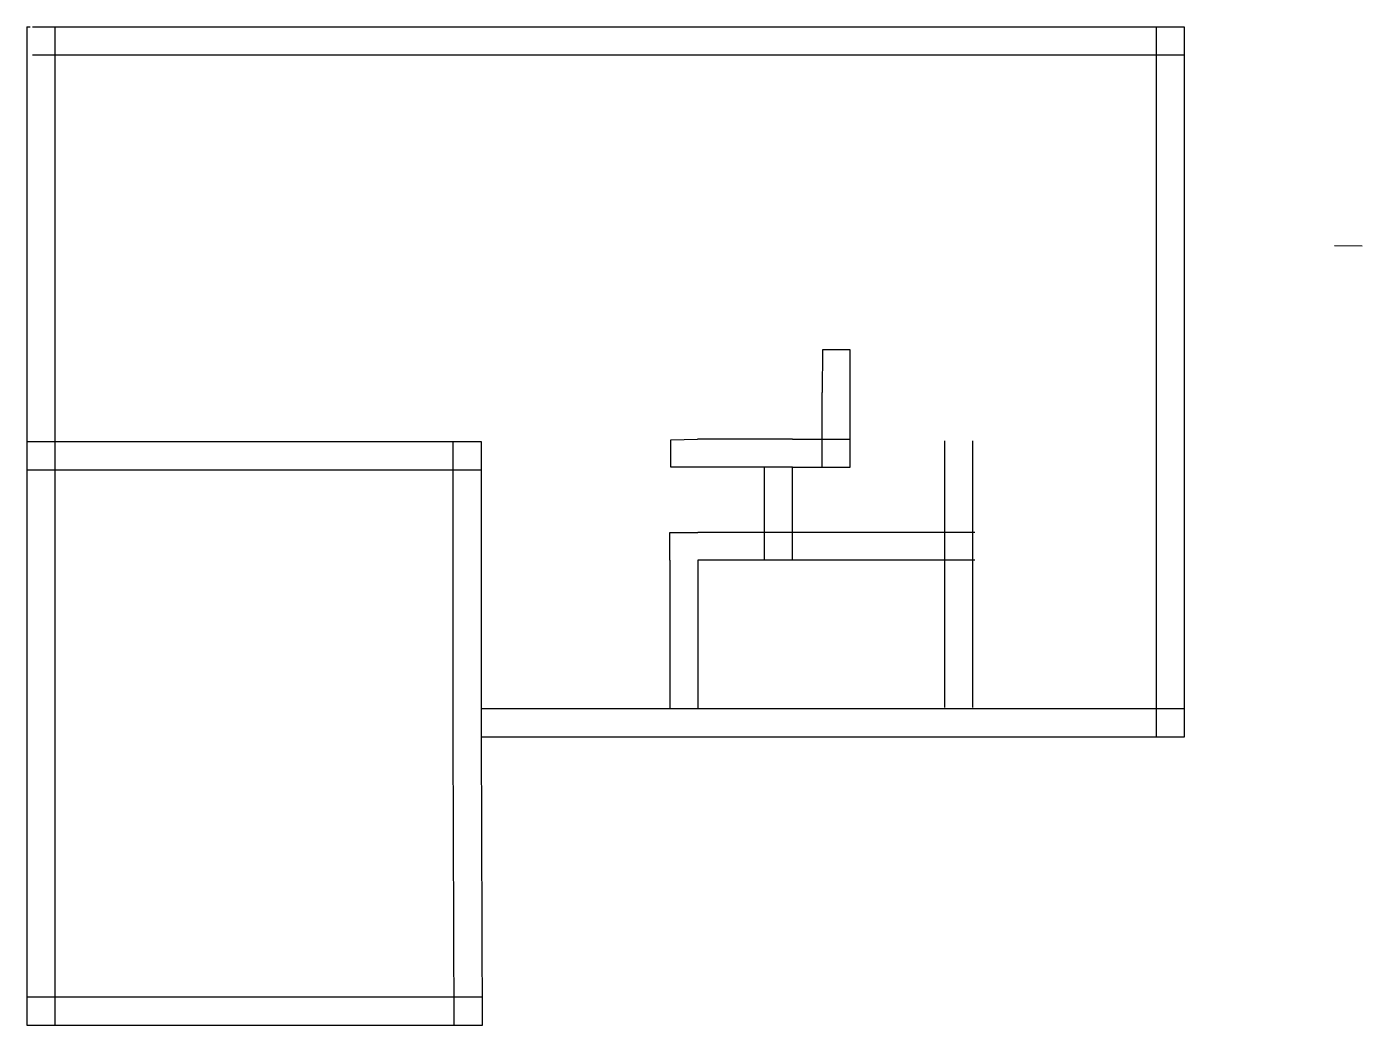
# Model space of a CAD drawing. Header units: inches. Extents: x 1 to 17879, y -3361 to 1909.
# Drawn here: x 13056 to 17879, y -3361 to 244 of the extents above; entities that cross this region are included whole.
import ezdxf

# ---------------------------------------------------------------- set-up
doc = ezdxf.new("R2010")
doc.units = ezdxf.units.IN
doc.header["$MEASUREMENT"] = 0
doc.linetypes.add('ACAD_ISO03W100', pattern=[30, 12, -18])

msp = doc.modelspace()

# ---------------------------------------------------------------- linework, layer by layer
at = {"color": 23, "linetype": 'ACAD_ISO03W100'}
msp.add_line((13056.4, 244.5), (13077.2, 244.5), dxfattribs=at)
at = {"color": 0}
for p, q in [((13056.4, 244.5), (13056.4, -3360.4)), ((13077.2, 244.5), (17236.2, 244.5)), ((13158.4, 244.5), (13158.4, -3360.4)), ((17134.1, 244.5), (17134.1, -2320.6)), ((17236.2, 244.5), (17236.2, -2320.6)), ((13077.2, 142.4), (17236.2, 142.4)), ((17778.6, -545.1), (17879, -546.7)), ((15930.3, -922.3), (15929, -1076.4)), ((16029.4, -922.3), (15930.3, -922.3)), ((16029.4, -1076.4), (16029.4, -922.3)), ((15929, -1345.4), (15929, -1076.4)), ((16029.4, -1345.4), (16029.4, -1076.4)), ((15381.7, -1246.5), (15478.6, -1245)), ((15381.7, -1345.4), (15381.7, -1246.5)), ((15821, -1245), (15478.6, -1245)), ((15821, -1245), (16029.4, -1245)), ((16371.9, -2213.2), (16371.9, -1250.2)), ((16472.3, -2213.2), (16472.3, -1250.2)), ((14698.9, -1253.9), (13056.4, -1253.9)), ((14596.8, -2320.6), (14596.8, -1253.9)), ((14698.9, -2320.6), (14698.9, -1253.9)), ((15478.6, -1345.4), (15381.7, -1345.4)), ((15821, -1345.4), (15478.6, -1345.4)), ((15720.6, -1679.9), (15720.6, -1345.4)), ((15821, -1679.9), (15821, -1345.4)), ((15821, -1345.4), (16029.4, -1345.4)), ((14698.9, -1356), (13056.4, -1356)), ((15379.1, -1581.6), (15479.5, -1581)), ((15379.1, -1681.4), (15379.1, -1581.6)), ((16479.5, -1581), (15479.5, -1581)), ((15379.1, -1681.4), (15379.1, -2218.9)), ((16479.5, -1681.4), (15479.5, -1681.4)), ((15479.5, -1681.4), (15479.5, -2218.9)), ((17236.2, -2218.5), (14698.9, -2218.5)), ((14599.8, -3360.7), (14596.8, -2320.9)), ((17236.2, -2320.6), (14698.9, -2320.6)), ((14701.9, -3360.4), (14698.9, -2320.6)), ((13056.4, -3258.3), (14701.9, -3258.3)), ((13056.4, -3360.4), (14701.9, -3360.4))]:
    msp.add_line(p, q, dxfattribs=at)

doc.saveas('drawing.dxf')
